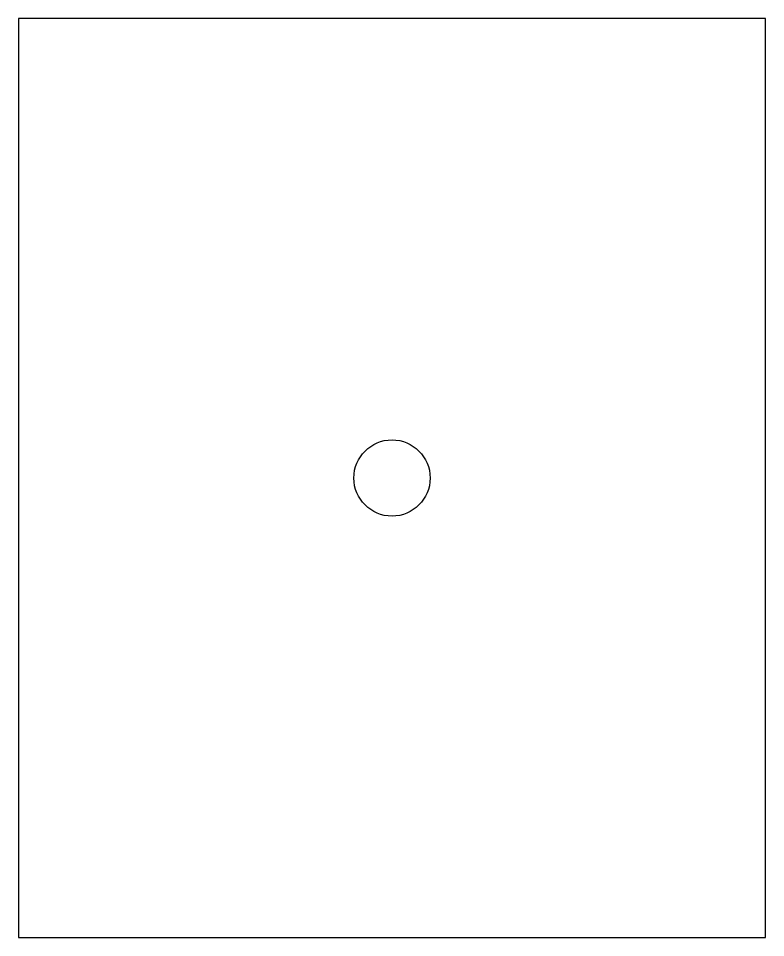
# Model space of a CAD drawing. Header units: metres. Extents: x 0 to 19.6, y 0 to 24.1.
import ezdxf

# ---------------------------------------------------------------- set-up
doc = ezdxf.new("R2010")
doc.units = ezdxf.units.M
doc.layers.add('CUT', color=7, linetype='Continuous')

msp = doc.modelspace()

# ---------------------------------------------------------------- linework, layer by layer
at = {"layer": 'CUT'}
msp.add_lwpolyline([(0, 0), (19.6, 0), (19.6, 24.1), (0, 24.1)], close=True, dxfattribs=at)
msp.add_circle((9.8, 12.05), 1, dxfattribs=at)

doc.saveas('drawing.dxf')
